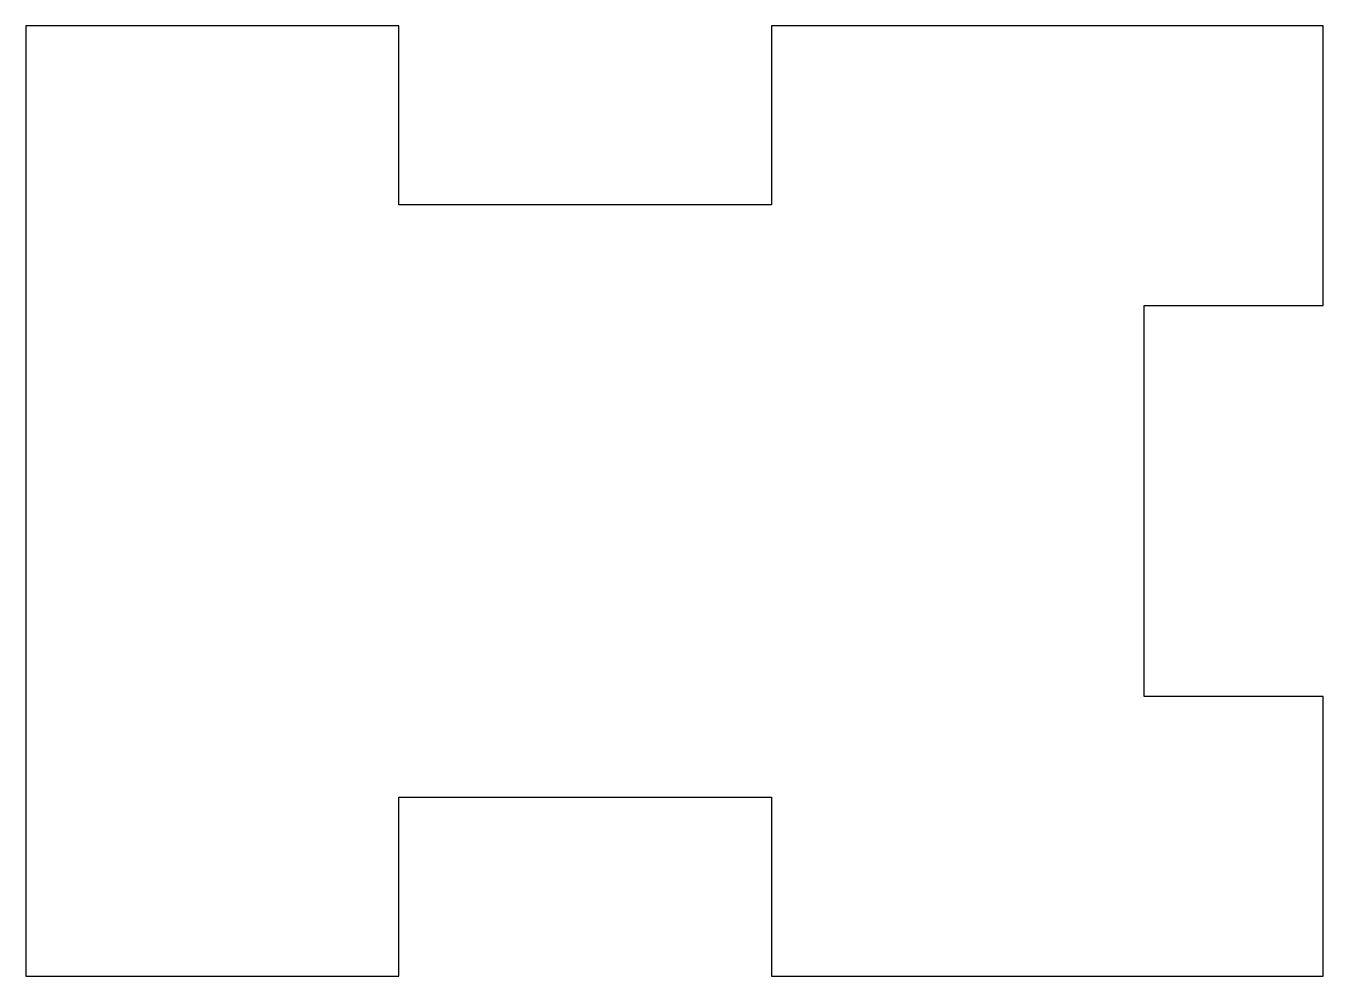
# Model space of a CAD drawing. Header units: millimetres. Extents: x -470 to -446.8, y 154.7 to 171.7.
import ezdxf

# ---------------------------------------------------------------- set-up
doc = ezdxf.new("R2010")
doc.units = ezdxf.units.MM
doc.layers.get('0').update_dxf_attribs({"linetype": 'CONTINUOUS'})

msp = doc.modelspace()

# ---------------------------------------------------------------- linework, layer by layer
msp.add_lwpolyline([(-446.8, 171.7), (-456.667, 171.7), (-456.667, 168.5), (-463.333, 168.5), (-463.333, 171.7), (-470, 171.7), (-470, 154.7), (-463.333, 154.7), (-463.333, 157.9), (-456.667, 157.9), (-456.667, 154.7), (-446.8, 154.7), (-446.8, 159.7), (-450, 159.7), (-450, 166.7), (-446.8, 166.7)], close=True)

doc.saveas('drawing.dxf')
